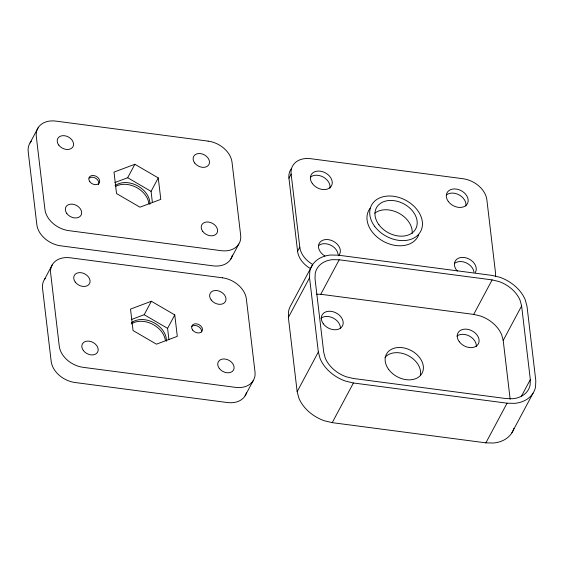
<?xml version="1.0" encoding="UTF-8"?>
<svg xmlns="http://www.w3.org/2000/svg" width="564" height="564" viewBox="0 0 564 564"><rect width="100%" height="100%" fill="white"/><g stroke="black" fill="none" stroke-linecap="round" stroke-linejoin="round"><path stroke-width="0.85" d="M513.952 428.266A34.693 25.493 28.1 0 1 493.535 443.015L485.886 442.853L332.231 422.647L324.378 420.772A34.693 25.493 28.1 0 1 298.948 398.311L297.157 391.67L288.373 317.44L288.62 311.06A34.693 25.493 28.1 0 1 291.109 304.87L312.287 265.207M309.551 277.777L309.798 271.397A34.693 25.493 28.1 0 1 330.631 255.02L338.287 255.182L491.935 275.387L499.796 277.262A34.693 25.493 28.1 0 1 525.225 299.724L527.016 306.365L535.8 380.594L535.546 386.967A34.693 25.493 28.1 0 1 514.713 403.352L507.064 403.189L353.409 382.984L345.556 381.109A34.693 25.493 28.1 0 1 320.126 358.648L318.336 351.999L309.551 277.777L288.373 317.44M530.329 379.579L530.111 385.085A28.877 21.221 28.1 0 1 512.768 398.713L506.169 398.579L353.226 378.465L346.451 376.851A28.877 21.221 28.1 0 1 325.28 358.154L323.736 352.415L315.022 278.792L315.241 273.286A28.877 21.221 28.1 0 1 332.577 259.651L339.183 259.792L492.118 279.899L498.9 281.521A28.877 21.221 28.1 0 1 520.064 300.217L521.615 305.949L530.329 379.579L521.326 396.443M30.033 142.932L38.133 127.76M44.373 279.624L52.473 264.445M114.837 182.553L127.675 177.738L134.859 164.286L158.258 177.921L160.796 199.374L139.935 207.192L116.537 193.558L113.998 172.105L134.859 164.286M152.393 202.532L151.074 191.372L158.258 177.921M131.356 319.527L144.187 314.719L151.371 301.268L174.769 314.902L177.307 336.356L156.447 344.174L133.055 330.532L130.51 309.086L151.371 301.268M168.911 339.507L167.586 328.354L174.769 314.902M230.732 259.186L238.833 244.015M310.32 268.513A23.061 16.948 28.1 0 1 297.58 251.269L288.937 178.245L291.144 174.1A23.061 16.948 28.1 0 1 310.729 158.703L462.952 178.718A23.061 16.948 28.1 0 1 486.866 199.832L495.509 272.863A23.061 16.948 28.1 0 1 495.46 276.755M297.58 251.269L299.787 247.131L291.144 174.1M245.065 395.879L253.173 380.7M316.637 294.197L320.768 294.281L339.183 259.792M297.157 391.67L318.336 351.999M332.231 422.647L353.409 382.984M320.768 294.281L473.704 314.395L492.118 279.899M510.166 399.347L503.201 340.444L521.615 305.949M485.886 442.853L507.064 403.189M511.886 432.828L533.065 393.164M473.704 314.395L480.486 316.009A28.877 21.221 28.1 0 1 501.65 334.706L503.201 340.444M127.675 177.738L151.074 191.372M144.187 314.719L167.586 328.354M246.546 392.488A23.061 16.948 28.1 0 1 227.313 402.534L75.09 382.519A23.061 16.948 28.1 0 1 51.183 361.397L42.54 288.373A23.061 16.948 28.1 0 1 45.233 278.419M131.264 323.969A20.748 15.249 28.1 0 1 151.984 323.933A20.748 15.249 28.1 0 1 165.372 340.466M191.901 326.38A5.767 4.237 28.1 0 1 198.38 326.521A5.767 4.237 28.1 0 1 201.524 331.984M131.518 322.735A20.748 15.249 28.1 0 1 153.88 322.7A20.748 15.249 28.1 0 1 166.359 341.283M384.972 357.421A20.205 14.847 28.1 0 1 407.991 355.489A20.205 14.847 28.1 0 1 420.391 375.405M321.015 318.202A11.555 8.495 28.1 0 1 333.557 318.23A11.555 8.495 28.1 0 1 340.402 328.685M456.932 336.066A11.555 8.495 28.1 0 1 469.474 336.095A11.555 8.495 28.1 0 1 476.319 346.55M418.714 234.744A27.84 20.459 28.1 0 1 383.372 241.357A27.84 20.459 28.1 0 1 370.167 208.222M288.937 178.245A23.061 16.948 28.1 0 1 291.623 168.291M324.906 255.993A11.555 8.495 28.1 0 1 319.717 242.555A11.555 8.495 28.1 0 1 335.058 242.301A11.555 8.495 28.1 0 1 338.463 255.76M310.637 176.976A11.555 8.495 28.1 0 1 323.616 177.251A11.555 8.495 28.1 0 1 329.912 188.207M457.348 271.087A11.555 8.495 28.1 0 1 456.861 259.172A11.555 8.495 28.1 0 1 471.109 260.265A11.555 8.495 28.1 0 1 475.311 272.468M318.738 245.439A11.555 8.495 28.1 0 1 330.377 245.016A11.555 8.495 28.1 0 1 338.104 254.357M446.554 194.841A11.555 8.495 28.1 0 1 459.533 195.116A11.555 8.495 28.1 0 1 465.829 206.079M454.654 263.31A11.555 8.495 28.1 0 1 466.294 262.887A11.555 8.495 28.1 0 1 474.021 272.222M374.771 213.192A22.292 16.384 28.1 0 1 398.974 213.248A22.292 16.384 28.1 0 1 412.178 233.411M312.534 264.375A23.061 16.948 28.1 0 1 299.787 247.131M31.38 141.155A23.061 16.948 28.1 0 0 28.2 151.681L36.843 224.712A23.061 16.948 28.1 0 0 60.75 245.826L212.973 265.841A23.061 16.948 28.1 0 0 232.382 255.069M115.465 186.536A20.748 15.249 28.1 0 1 135.959 187.199A20.748 15.249 28.1 0 1 148.861 203.491M89.112 178.062A5.767 4.237 28.1 0 1 96.218 178.605A5.767 4.237 28.1 0 1 98.312 184.696M115.007 185.76A20.748 15.249 28.1 0 1 137.369 185.725A20.748 15.249 28.1 0 1 149.841 204.302M208.116 141.12L55.885 121.105A23.061 16.948 28.1 0 0 36.3 136.502L44.944 209.533A23.061 16.948 28.1 0 0 68.857 230.648L221.081 250.663A23.061 16.948 28.1 0 0 240.666 235.266L232.023 162.235A23.061 16.948 28.1 0 0 208.116 141.12M222.456 277.812L70.225 257.797A23.061 16.948 28.1 0 0 50.64 273.195L59.283 346.226A23.061 16.948 28.1 0 0 83.19 367.34L235.421 387.355A23.061 16.948 28.1 0 0 255.006 371.958L246.362 298.927A23.061 16.948 28.1 0 0 222.456 277.812M211.162 299.914A8.65 6.359 28.1 0 0 225.283 301.775A8.65 6.359 28.1 0 0 217.006 290.573A8.65 6.359 28.1 0 0 211.162 299.914M219.262 368.384A8.65 6.359 28.1 0 0 233.39 370.238A8.65 6.359 28.1 0 0 225.106 359.042A8.65 6.359 28.1 0 0 219.262 368.384M83.345 350.512A8.65 6.359 28.1 0 0 97.473 352.366A8.65 6.359 28.1 0 0 89.197 341.171A8.65 6.359 28.1 0 0 83.345 350.512M75.245 282.042A8.65 6.359 28.1 0 0 89.366 283.903A8.65 6.359 28.1 0 0 81.089 272.701A8.65 6.359 28.1 0 0 75.245 282.042M192.613 330.053A5.767 4.237 28.1 0 0 202.032 331.294A5.767 4.237 28.1 0 0 196.512 323.828A5.767 4.237 28.1 0 0 192.613 330.053M459.272 341.713A11.555 8.495 28.1 0 0 478.145 344.195A11.555 8.495 28.1 0 0 467.084 329.228A11.555 8.495 28.1 0 0 459.272 341.713M323.355 323.842A11.555 8.495 28.1 0 0 342.228 326.323A11.555 8.495 28.1 0 0 331.167 311.356A11.555 8.495 28.1 0 0 323.355 323.842M388.709 369.505A20.205 14.847 28.1 0 0 421.703 373.84A20.205 14.847 28.1 0 0 402.365 347.678A20.205 14.847 28.1 0 0 388.709 369.505M374.658 226.34A27.84 20.459 28.1 0 0 420.124 232.319A27.84 20.459 28.1 0 0 393.482 196.272A27.84 20.459 28.1 0 0 374.658 226.34M378.923 224.74A22.292 16.384 28.1 0 0 415.337 229.527A22.292 16.384 28.1 0 0 393.996 200.664A22.292 16.384 28.1 0 0 378.923 224.74M448.338 201.517A11.555 8.495 28.1 0 0 467.211 203.999A11.555 8.495 28.1 0 0 456.149 189.039A11.555 8.495 28.1 0 0 448.338 201.517M312.421 183.653A11.555 8.495 28.1 0 0 331.294 186.134A11.555 8.495 28.1 0 0 320.232 171.167A11.555 8.495 28.1 0 0 312.421 183.653M66.834 213.537A8.65 6.359 28.1 0 0 80.955 215.392A8.65 6.359 28.1 0 0 72.678 204.196A8.65 6.359 28.1 0 0 66.834 213.537M58.734 145.068A8.65 6.359 28.1 0 0 72.855 146.922A8.65 6.359 28.1 0 0 64.578 135.727A8.65 6.359 28.1 0 0 58.734 145.068M194.643 162.94A8.65 6.359 28.1 0 0 208.772 164.794A8.65 6.359 28.1 0 0 200.495 153.598A8.65 6.359 28.1 0 0 194.643 162.94M202.751 231.402A8.65 6.359 28.1 0 0 216.872 233.263A8.65 6.359 28.1 0 0 208.595 222.061A8.65 6.359 28.1 0 0 202.751 231.402M89.817 181.735A5.767 4.237 28.1 0 0 99.236 182.969A5.767 4.237 28.1 0 0 93.716 175.503A5.767 4.237 28.1 0 0 89.817 181.735"/></g></svg>
